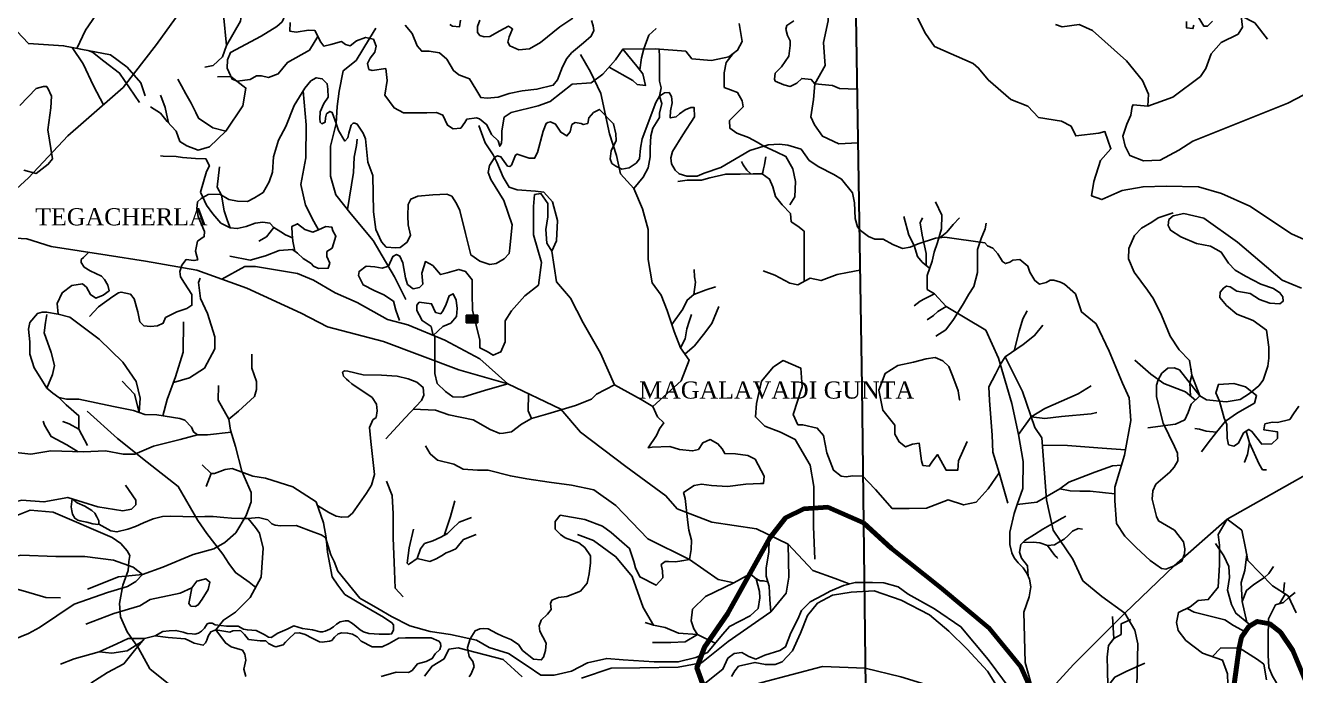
# Model space of a CAD drawing. Header units: millimetres. Extents: x 46 to 1858, y 42 to 1542.
# Drawn here: x 770.1 to 1177.3, y 637.9 to 846.2 of the extents above; entities that cross this region are included whole.
import ezdxf

# ---------------------------------------------------------------- set-up
doc = ezdxf.new("R2010")
doc.units = ezdxf.units.MM
doc.header["$MEASUREMENT"] = 0
for name, color, linetype in [('CONTOUR', 31, 'Continuous'), ('NALA', 4, 'Continuous'), ('TEXT', 7, 'Continuous')]:
    doc.layers.add(name, color=color, linetype=linetype)
for name, color, linetype, lineweight in [('RESERVOIR', 5, 'Continuous', 100), ('RIVER', 4, 'Continuous', 25), ('TITLE', 7, 'Continuous', 30)]:
    doc.layers.add(name, color=color, linetype=linetype, lineweight=lineweight)
doc.styles.get("Standard").update_dxf_attribs({"font": 'times.ttf'})

msp = doc.modelspace()

# ---------------------------------------------------------------- hatches: boundary and pattern name
at = {"layer": 'TEXT'}
msp.add_hatch(color=256, dxfattribs=at).paths.add_polyline_path([(915.06, 753.39), (911.4, 753.39), (911.4, 750.95), (915.06, 750.95)])

# ---------------------------------------------------------------- linework, layer by layer
at = {"layer": 'CONTOUR'}
for points in [[(998.86, 846.82), (999.85, 841.07), (998.37, 838.29), (995.58, 836.15), (989.99, 835), (983.75, 835.5), (981.78, 837.96), (971.92, 838.78), (961.57, 838.61), (959.27, 835.17), (955.17, 830.57), (951.39, 827.79), (945.31, 827.46), (938.24, 821.81), (934.46, 820.49), (925.76, 818.36), (923.58, 816.88), (922.84, 812.48), (922.84, 809.99), (922.7, 808.53), (922.11, 807.5), (921.67, 809.26), (919.47, 811.31), (918, 814.39), (915.66, 816.29), (914.63, 816.58), (911.55, 816.14), (910.96, 815.12), (909.64, 813.36), (907.15, 813.07), (905.39, 814.24), (903.92, 817.46), (901.87, 818.34), (898.79, 818.19), (894.24, 818.19), (891.31, 818.19), (888.23, 819.81), (885.29, 823.91), (886.03, 828.6), (885.59, 832.4), (881.19, 831.82), (880.16, 832.11), (879.72, 834.02), (880.6, 835.77), (882.07, 837.68), (882.51, 839.58), (881.63, 841.78), (879.13, 842.37), (876.2, 841.34), (874.14, 839.73), (872.68, 840.17), (871.36, 841.05), (867.98, 840.17), (865.78, 839.58), (864.76, 840.9), (862.85, 844.56), (860.8, 844.71), (856.84, 844.12), (854.78, 844.42), (854.93, 847.2)], [(951.58, 847.77), (952.11, 846.06), (952.33, 844.57), (951.47, 842.75), (949.01, 840.6), (945.17, 837.5), (943.67, 835.58), (942.28, 832.92), (940.68, 828.76), (939.29, 827.05), (934.06, 825.77), (929.36, 825.24), (925.19, 824.38), (921.67, 823.21), (918.04, 822.89), (916.01, 823.1), (914.51, 825.77), (912.48, 829.08), (909.06, 830.36), (907.35, 831.74), (905.11, 835.37), (902.76, 837.5), (899.45, 837.93), (897.1, 837.93), (895.6, 839.74), (894, 843.69), (891.76, 846.36)], [(906.07, 846.49), (906.93, 845.95), (909.17, 845.74), (909.49, 847.87)], [(915.69, 847.87), (914.94, 845.85), (914.94, 843.93), (915.79, 842.97), (917.08, 842.54), (919, 842.65), (922.2, 844.46), (924.98, 845.95), (926.26, 845.1), (925.19, 842.54), (924.77, 840.83), (925.41, 839.66), (928.29, 838.38), (931.71, 838.7), (935.24, 840.73), (941.43, 845.74), (945.6, 848.51)], [(1036.93, 808.6), (1030.83, 808.25), (1025.56, 810.79), (1023.01, 814.36), (1021.82, 816.91), (1022.67, 822.51), (1023.18, 827.53), (1021.99, 828.89), (1018.93, 829.23), (1017.4, 827.7), (1015.19, 826.68), (1013.15, 827.19), (1010.43, 828.38), (1010.26, 829.06), (1010.43, 830.93), (1012.47, 832.97), (1014.85, 836.36), (1015.19, 839.76), (1015.19, 841.29), (1014.34, 842.99), (1013.83, 845.02), (1014.17, 846.21), (1016.38, 847.74)], [(1176, 779.48), (1162.64, 788.3), (1153.53, 792.37), (1146.1, 794.52), (1135.79, 794.76), (1128.36, 794.52), (1121.65, 793.32), (1119.97, 792.61), (1115.18, 790.45), (1111.82, 791.65), (1112.54, 796.2), (1114.7, 802.9), (1118.05, 806.73), (1116.14, 812.23), (1114.22, 811.76), (1106.79, 810.8), (1105.35, 813.91), (1102.23, 815.59), (1094.8, 816.78), (1091.45, 820.37), (1085.94, 822.53), (1078.75, 828.75), (1075.63, 832.58), (1073.95, 834.02), (1061.49, 839.52), (1058.61, 843.59), (1055.97, 848.86)], [(1159.87, 849.33), (1160.26, 845.63), (1158.81, 843.38), (1153.38, 840.73), (1150.2, 837.16), (1148.48, 832.4), (1146.76, 829.89), (1137.88, 823.27), (1129.94, 820.36), (1125.15, 820.79), (1124.89, 820.26), (1124.49, 817.48), (1123.17, 814.57), (1121.84, 810.73), (1122.64, 807.56), (1124.09, 804.52), (1128.46, 802.8), (1133.89, 803.06), (1139.85, 806.24), (1144.35, 809.15), (1174.76, 821.36), (1189.77, 829.08)], [(1142.25, 847.48), (1142.25, 845.49), (1144.37, 845.23), (1144.64, 846.29)], [(1146.23, 848.67), (1147.82, 846.02), (1149.01, 846.02), (1150.6, 847.61)], [(769.53, 799.84), (773.54, 798.79), (777.38, 801.76), (778.77, 803.5), (777.2, 812.73), (778.25, 819.87), (778.42, 823.53), (777.2, 826.15), (776.85, 826.67), (775.81, 826.67), (773.54, 825.97), (768.3, 820.57)], [(790.62, 752.96), (793.46, 756.02), (798.11, 759.42), (799.93, 760.55), (800.72, 760.77), (803.78, 760.09), (804.92, 758.62), (806.05, 754.43), (806.73, 751.26), (807.98, 750.01), (810.13, 749.79), (812.4, 750.01), (814.22, 750.81), (815.01, 752.62), (818.64, 754.43), (821.82, 755.56), (823.41, 756.58), (823.41, 758.17), (823.41, 759.98), (821.02, 763.61), (819.78, 765.65), (819.55, 767.34), (820.23, 769.38), (821.59, 771.2), (824.09, 770.86), (825.33, 771.08), (824.99, 772.33), (824.54, 773.92), (825.22, 777.09), (827.38, 778.56), (827.49, 780.15), (825.48, 784.99), (825.03, 787.48), (825.26, 789.75), (826.39, 790.77), (828.66, 792.01), (832.4, 792.13), (835.24, 790.43), (838.07, 789.97), (841.25, 789.86), (843.52, 790.99), (846.24, 792.69), (848.17, 796.09), (849.3, 799.26), (849.64, 804.13), (851.23, 809.46), (853.5, 813.88), (856.22, 820.56), (859.65, 826.17), (861.58, 828.44), (863.28, 829.46), (865.21, 829.12), (866.8, 827.53), (867.02, 825.83), (867.14, 823.22), (865.77, 821.19), (864.53, 818.58), (864.41, 816.31), (864.53, 815.18), (865.09, 814.73), (866.11, 815.18), (866.23, 816.65), (866.57, 817.9), (867.7, 818.69), (868.38, 818.35), (869.63, 814.84), (870.43, 812.58), (872.47, 809.18), (873.37, 810.2), (873.71, 811.67), (874.51, 814.28), (875.08, 814.95), (875.64, 814.95), (876.44, 814.62), (878.37, 811.67), (879.05, 809.86), (879.84, 802.38), (881.43, 798.19), (881.67, 786.54), (882.35, 780.88), (884.17, 776.91), (885.76, 775.22), (888.82, 774.99), (890.18, 775.1), (892.45, 776.8), (893.47, 779.07), (892.79, 782.35), (892.68, 785.18), (892.79, 788.81), (893.58, 790.51), (895.85, 791.53), (900.62, 791.98), (905.15, 792.21), (906.74, 791.53), (908.22, 789.15), (909.35, 786.88), (911.16, 779.52), (912.87, 772.72), (915.7, 770.68), (918.99, 769.66), (921.03, 770), (923.53, 771.48), (925.12, 773.18), (925.34, 774.88), (925.68, 778.16), (926.14, 782.35), (923.41, 790.17), (919.22, 796.85), (918.42, 799.12), (918.88, 801.38), (920.58, 803.99), (921.37, 804.44), (922.51, 804.1), (923.53, 802.63), (924.66, 801.16), (925.34, 801.04), (925.91, 801.5), (926.7, 803.54), (927.16, 804.67), (927.72, 805.01), (929.31, 804.44), (931.58, 803.65), (933.28, 803.65), (934.19, 805.46), (936.06, 812.32), (936.97, 814.81), (937.53, 815.15), (938.44, 815.38), (940.03, 814.59), (941.73, 811.98), (943.66, 810.85), (944.68, 812.09), (945.25, 814.47), (946.27, 815.15), (948.2, 814.81), (948.88, 814.47), (950.35, 814.81), (950.69, 816.62), (952.17, 818.32), (954.09, 819.34), (958.63, 814.7), (959.31, 811.53), (959.42, 809.37), (957.84, 806.09), (957.5, 803.48), (958.06, 802.01), (959.31, 801.1), (961.24, 800.2), (963.62, 800.65), (965.89, 802.12), (966.91, 803.48), (967.25, 806.88), (967.82, 809.94), (972.13, 821.5), (973.38, 823.54), (974.96, 824.67), (976.44, 824.78), (977.23, 823.42), (977.35, 821.38), (976.89, 818.89), (976.78, 816.62), (978.71, 816.96), (979.73, 817.87), (981.54, 819.23), (983.36, 819.91), (984.49, 819.91), (984.61, 816.96), (980.86, 811.19), (977.46, 805.86), (977.01, 803.82), (977.23, 801.9), (978.37, 799.86), (979.62, 798.73), (982.11, 797.93), (985.4, 797.93), (987.67, 798.84), (993, 800.76), (1002.3, 806.2), (1008.2, 808.02), (1011.83, 808.13), (1014.44, 807.9), (1018.75, 806.54), (1021.36, 802.92), (1024.37, 800.94), (1029.25, 798.45), (1031.74, 796.98), (1035.26, 792.56), (1035.82, 789.39), (1036.05, 784.4), (1036.85, 781.68), (1037.75, 780.55), (1040.36, 778.63), (1042.4, 777.72), (1043.76, 777.72), (1045.01, 777.72), (1048.19, 776.02), (1051.25, 774.77), (1053.75, 775.23), (1056.24, 776.25), (1061.8, 778.06), (1064.86, 778.4), (1077.68, 776.59), (1078.47, 775.57), (1080.18, 774.89), (1081.76, 773.07), (1083.35, 770.58), (1084.26, 769.9), (1085.62, 770.36), (1086.64, 771.04), (1088.91, 771.26), (1091.41, 769.11), (1092.09, 767.18), (1093.67, 764.47), (1095.15, 763.33), (1097.3, 763.9), (1098.55, 764.58), (1099.8, 764.58), (1101.95, 764.01), (1103.2, 763.33), (1106.68, 760.2), (1108.61, 754.42), (1113.38, 750.57), (1117.46, 741.85), (1121.77, 731.65), (1123.92, 726.89), (1124.49, 719.67), (1122.45, 708.57), (1119.28, 698.26), (1119.28, 693.95), (1119.84, 686.59), (1122.57, 682.62), (1126.2, 678.95), (1130.63, 674.76), (1134.25, 672.27), (1135.62, 672.04), (1138.34, 673.06), (1140.83, 674.53), (1141.63, 676.91), (1141.74, 678.5), (1141.29, 680.77), (1138.45, 684.5), (1133.35, 687.45), (1132.67, 688.92), (1131.31, 694.47), (1131.53, 697.08), (1132.44, 699.23), (1136.98, 703.08), (1138.34, 704.67), (1139.47, 706.71), (1139.36, 709.2), (1138.45, 711.35), (1134.82, 718.81), (1132.67, 727.19), (1132.67, 730.93), (1133.23, 732.63), (1134.37, 734.78), (1136.3, 736.37), (1138.34, 736.48), (1140.04, 735.92), (1146.62, 727.53), (1148.66, 726.29), (1155.01, 725.61), (1159.55, 726.4), (1162.5, 728.33), (1165.45, 730.71), (1166.92, 732.52), (1168.4, 737.05), (1168.74, 739.65), (1168.74, 743.17), (1167.94, 748.6), (1163.63, 751.66), (1158.42, 753.7), (1155.13, 756.53), (1152.98, 759.09), (1153.09, 760.79), (1154.22, 762.15), (1155.13, 762.72), (1156.27, 762.49), (1158.42, 761.13), (1162.73, 760.34), (1165.68, 758.41), (1168.97, 757.28), (1172.26, 757.05), (1173.28, 757.84), (1173.17, 759.32), (1172.26, 760.56), (1170.22, 761.92), (1166.13, 763.28), (1161.26, 765.89), (1157.85, 767.81), (1155.81, 770.08), (1153.43, 773.59), (1150.03, 775.52), (1145.49, 776.31), (1140.5, 778.46), (1137.21, 780.61), (1136.42, 782.09), (1136.64, 784.01), (1138, 785.26), (1141.41, 785.94), (1147.87, 784.47), (1158.65, 776.76), (1172.94, 764.64), (1179.18, 762.04)], [(912.34, 637.47), (912.94, 638.43), (913.9, 640.82), (913.48, 642.38), (912.34, 643.99), (911.85, 646.04), (911.8, 646.93), (912.65, 649.68), (914.21, 652.23), (915.76, 652.89), (916.96, 652.95), (918.4, 652.89), (921.22, 651.39), (923.02, 650.55), (925.65, 649.47), (928.17, 647.86), (929.37, 646), (932.97, 643.19), (935.42, 642.95), (936.2, 643.85), (936.74, 645.94), (936.98, 648.34), (935.9, 650.31), (934.95, 652.11), (934.77, 653.84), (935.36, 655.7), (937.46, 657.61), (938.6, 659.11), (938.42, 660.97), (938.84, 662.05), (940.94, 662.94), (943.64, 663.24), (947.97, 664.91), (950.17, 667.5), (950.75, 670.56), (951.23, 674.01), (951.23, 676.31), (949.4, 678.99), (947.49, 680.42), (943.08, 682.05), (941.64, 683.1), (939.91, 684.83), (939.91, 684.83), (939.91, 687.32), (941.54, 689.27), (949.4, 687.93), (955.06, 685.82), (957.84, 683.71), (961.29, 680.75), (963.69, 678.64), (965.13, 674.43), (965.6, 672.42), (967.04, 669.55), (972.22, 666.86), (973.37, 668.11), (974.42, 669.26), (974.33, 671.46), (973.85, 673.47), (975.19, 674.43), (976.25, 674.52), (978.45, 674.33), (980.46, 674.72), (982.91, 675.1), (983.53, 678.26), (983.63, 681.32), (982.76, 684.48), (982.38, 686.97), (981.52, 694.63), (981.04, 696.54), (984.49, 698.84), (986.79, 699.22), (990.05, 698.84), (995.13, 698.46), (1001.07, 699.22), (1005.68, 699.42), (1006.73, 699.51), (1006.92, 701.81), (1004.06, 707.23), (1001.66, 708.48), (997.73, 708.96), (994.28, 709.05), (993.42, 710.58), (992.07, 712.21), (992.07, 712.21), (989.58, 713.55), (987.28, 712.5), (985.84, 710.3), (983.93, 709.91), (979.71, 710.3), (976.64, 711.35), (970.98, 711.06), (969.74, 710.87), (972.42, 714.89), (973.38, 717), (974.72, 718.91), (972.71, 720.83), (971.18, 724.08), (967.44, 726.38), (958.88, 731.08), (954.46, 741.17), (948.9, 750.94), (944.78, 758.79), (940.27, 764.11), (938.87, 773.95), (937.17, 776.5), (936.93, 780.86), (937.53, 784.86), (937.53, 787.16), (937.53, 789.22), (935.35, 792.37), (935.35, 792.37), (933.29, 792.01), (932.92, 788.25), (932.92, 785.34), (932.92, 781.35), (932.92, 779.16), (935.47, 770.32), (934.5, 763.05), (930.13, 759.58), (925.88, 754.73), (923.82, 751.58), (923.82, 744.8), (922.48, 741.64), (920.06, 740.55), (918.12, 741.77), (915.69, 742.98), (915.69, 745.39), (913.35, 755.02), (913.26, 760.38), (913.26, 764.7), (911.15, 767.38), (909.03, 768.05), (905.29, 767), (903.08, 766.42), (900.68, 769.3), (898.28, 770.55), (897.13, 766.9), (897.52, 763.36), (896.36, 762.3), (894.35, 761.82), (892.52, 763.26), (891.95, 765.37), (891.06, 770.21), (890.1, 772.31), (889.04, 772.79), (887.8, 772.22), (886.45, 769.06), (884.44, 768.48), (882.04, 768.86), (879.35, 769.06), (877.05, 767.43), (876.85, 766.08), (878.29, 763.11), (881.85, 761.29), (884.92, 759.95), (888.08, 757.84), (888.85, 754.96), (890.02, 751.73)], [(1187, 774.5), (1176, 779.48)], [(1082.22, 702.92), (1078.73, 697.75), (1074.85, 693.49), (1070.84, 692.59), (1065.93, 694.27), (1058.95, 691.56), (1053.39, 691.43), (1047.97, 691.43), (1047.97, 691.43), (1042.54, 697.5), (1040.21, 699.95), (1038.54, 701.76), (1035.17, 701.88), (1033.23, 701.63), (1031.55, 701.76), (1029.1, 703.69), (1027.03, 709.24), (1025.87, 714.79), (1023.93, 717.24), (1019.27, 718.28), (1017.72, 718.28), (1016.24, 721.56), (1019.08, 730.46), (1018.69, 736.4), (1013, 738.85), (1009.9, 736.79), (1006.03, 732.27), (1004.47, 725.04), (1004.09, 720.78), (1007.06, 717.81), (1012.1, 715.88), (1016.88, 713.55), (1021.66, 705.29), (1022.84, 698.49), (1022.72, 685.71), (1023.1, 675.26)], [(1071.96, 712.94), (1069.16, 706.7), (1068.94, 703.68), (1065.28, 703.68), (1062.48, 708.71), (1062.48, 708.71), (1060.68, 706.27), (1059.82, 705.05), (1057.81, 705.26), (1057.38, 706.77), (1056.59, 712.36), (1054.5, 712.08), (1052.2, 711.22), (1050.19, 712.79), (1048.76, 715.23), (1048.76, 718.18), (1044.95, 722.98), (1043.64, 729.41), (1045.65, 734.72), (1049.74, 737.24), (1054.77, 738.38), (1058.8, 739.39), (1061.67, 739.82), (1064.18, 738.74), (1066.05, 736.95), (1067.42, 733.79), (1069.14, 729.13), (1069.57, 726.26), (1069.57, 726.26)], [(1084.18, 740.04), (1089.7, 728.92), (1093.66, 717.36), (1095.96, 714.14), (1097.43, 694.2), (1099.55, 684.46), (1105.82, 675.2), (1109.04, 668.31), (1115.11, 663.25), (1122.48, 657.91), (1125.69, 652.5), (1126.72, 648.05), (1126.36, 634.27)], [(817.58, 633.96), (809.99, 640.08), (806.31, 646.69), (802.64, 651.95), (800.54, 656.7), (800.18, 660.98), (801.28, 666.85), (802.99, 671.62), (803.24, 674.44), (803.48, 676.4), (802.63, 677.86), (800.67, 680.19), (797.85, 682.15), (778.98, 690.22), (771.6, 690.89), (759.71, 686.24)], [(841.46, 688.2), (843.77, 685.36), (845.05, 683.54), (846.33, 678.79), (845.69, 669.42), (842.12, 662.94), (837.36, 658.25), (833.52, 655.69), (831.06, 652.53), (834.16, 648.38), (835.99, 647.11), (839.65, 646.01), (840.38, 644.82), (840.75, 642.9), (840.11, 639.98), (840.75, 637.61)], [(1155.53, 635.09), (1155.44, 638.49), (1153.88, 642.9), (1147.43, 645.1), (1142.1, 649.15), (1139.61, 652.36), (1139.06, 654.94), (1139.7, 658.15), (1143.48, 659.9), (1146.05, 661.92), (1149.27, 662.29), (1152.41, 666.29), (1152.87, 673.36), (1152.87, 679.71), (1152.5, 683.11), (1155.28, 688.04), (1160.05, 684.48), (1161.24, 678.79), (1161.98, 674.74), (1169.89, 666.66), (1174.86, 663.44), (1177.44, 658.02)]]:
    msp.add_lwpolyline(points, dxfattribs=at)
at = {"layer": 'NALA'}
for points in [[(1025.1, 895.61), (1028.59, 892.83), (1029.16, 888.4), (1029.16, 886.1), (1026.47, 882.26), (1026.47, 879.18), (1029.55, 875.91), (1029.93, 871.49), (1027.05, 868.61), (1027.05, 865.15), (1027.05, 859.96), (1027.24, 853.81), (1027.43, 847.66), (1025.89, 840.74), (1026.28, 836.13), (1026.47, 833.44), (1023.18, 827.53), (1028.77, 826.97), (1031.08, 826.01), (1036.65, 825.83)], [(786.51, 838.87), (789.36, 844.72), (794.99, 852.98), (804.33, 860.63), (811.88, 866.5), (817.27, 871.52), (818.96, 877.63), (824.36, 867.35), (832.14, 856.1), (833.58, 849.64), (834.54, 839.83), (833.22, 836.12), (830.22, 833.37), (827.59, 832.89)], [(834.54, 839.83), (838.97, 847.61), (839.93, 855.38), (840.05, 862.68), (836.33, 870.46), (833.46, 873.81), (829.89, 875.04)], [(763.24, 790.23), (771.09, 797.44), (783.63, 810.84), (788.69, 815.27), (801.39, 826.37), (812.03, 840.16), (822.29, 854.32)], [(863.8, 842.73), (861.09, 838.3), (854.05, 834.39), (851.11, 830.74), (848, 829.58), (845.77, 830.03), (844.16, 830.12), (842.12, 828.87), (837.93, 828.34), (836.32, 828.96), (836.32, 828.96), (834.72, 832.52), (834.81, 835.19), (835.79, 837.59), (845.68, 842.84), (850.67, 845.86), (852.36, 847.38), (854.32, 851.65), (854.77, 854.05)], [(1159.87, 849.33), (1164.16, 847.09), (1168.25, 841.84)], [(767.32, 844.36), (771.03, 840.42), (782.29, 839.7), (787.8, 838.62), (797.38, 836.83), (802.65, 832.88), (807.09, 827.86), (808.4, 823.67)], [(892.02, 758.37), (888.35, 765.72), (881.55, 777.31), (874.51, 785.74), (869.58, 791.94), (867.83, 797.98), (867.83, 807.52), (869.63, 814.84), (870.05, 820.24), (870.69, 825.17), (871.96, 831.69), (876.1, 835.03), (880.38, 842.07), (882.42, 845.37)], [(967, 831.98), (967.55, 835.83), (968.37, 838.72), (969.89, 843.14), (972.23, 845.27), (972.23, 845.27)], [(1100.31, 846.51), (1102.45, 845.73), (1107.9, 846.51), (1112.18, 844.57), (1123.08, 834.84), (1128.15, 828.62), (1130.09, 824.15), (1129.94, 820.36)], [(785.05, 839.16), (788.52, 833.96), (791.87, 826.9), (795.04, 820.82)], [(806.61, 821.51), (800.26, 830.97), (795.23, 834.79), (791.51, 837.66), (790.13, 838.19)], [(971.18, 724.08), (980.29, 732.32), (982.85, 738.96), (980.04, 742.92), (977.99, 748.15), (975.82, 754.92), (973.9, 759.77), (970.96, 763.73), (969.68, 771.21), (969.68, 780.79), (967.89, 787.43), (965.08, 793.94), (960.86, 798.67), (959.58, 804.54), (957.28, 811.53), (954.5, 824.45), (951.17, 831.36), (948.02, 836.93)], [(957.22, 832.87), (964.81, 828.53), (966.23, 827.31), (968.87, 827.01), (967.96, 830.76), (966.03, 833.2), (961.57, 838.61)], [(965.08, 793.94), (968.06, 797.6), (969.69, 800.55), (970.3, 804.1), (970.3, 806.94), (970.6, 810.89), (971.21, 813.33), (973.34, 816.78), (973.34, 818.15), (974.06, 821.2), (973.38, 823.54), (973.86, 826.27), (973.35, 828.4), (973.35, 832.76), (973.35, 836.11), (973.28, 838.66)], [(1006.79, 807.58), (1004.65, 808.82), (1001.91, 810.34), (998.15, 811.76), (995.91, 813.28), (995.81, 815.72), (1000.18, 820.18), (999.87, 822.11), (998.35, 824.75), (996.12, 825.56), (994.08, 826.37), (994.08, 831.04), (994.69, 834.38), (996.98, 837.22)], [(831.68, 829.72), (835.9, 829.9), (840.77, 826.16), (839.79, 820.47), (834.27, 812.37), (829.09, 807.28), (825.44, 806.3), (821.79, 807.64), (819.56, 809.06), (818.4, 812.35), (815.55, 815.47), (813.32, 818.14), (810.12, 820.18)], [(834.27, 812.37), (830.16, 813.44), (825.53, 816.47), (824.64, 818.34), (823.21, 821.27), (821.52, 824.3), (820.09, 826.88), (818.93, 829.01)], [(815.91, 815.07), (815.28, 817.87), (814.84, 819.92), (813.77, 822.85), (813.32, 823.83)], [(863.99, 780.69), (862.49, 783.38), (859.8, 788.66), (858.37, 795.28), (859.98, 803.82), (860.07, 814.37), (859.08, 825.25)], [(938.87, 773.95), (940.32, 777.16), (940.6, 783.72), (939.08, 789.69), (936.28, 792.77), (933.59, 793.11), (927.75, 793.5), (925.12, 794.39), (923.27, 797.59), (921.19, 802.46), (919.99, 804.73), (917.41, 808.6), (916.29, 811.85), (915.44, 814.14)], [(873.31, 787.25), (875.29, 799.08), (875.44, 804), (876.17, 807.74), (876.42, 809.81)], [(1015.13, 788.77), (1016.73, 791.28), (1016.96, 796.2), (1016.04, 800.31), (1013.87, 804.2), (1010.78, 805.68), (1006.79, 807.58)], [(855.69, 778.22), (853.44, 779.11), (851.94, 780.05), (849.66, 781.44), (848.44, 782.88), (846.16, 783.16), (843.71, 782.88), (840.82, 781.77), (837.99, 781.16), (835.66, 781.33), (832.71, 782.83), (830.1, 785.88), (828.16, 788.6), (826.21, 792.76), (828.09, 799.47), (829.04, 801.19), (827.93, 803.46), (824.54, 803.57), (820.43, 803.96), (818.37, 804.18), (814.26, 804.35), (813.32, 804.46)], [(1002.63, 798.67), (1001.29, 799.83), (1000.18, 801.57), (999.6, 802.68)], [(1006.3, 798.68), (1006.47, 799.21), (1006.69, 800.28), (1007.05, 801.61), (1007.23, 802.91), (1007.45, 804.11)], [(835.66, 781.33), (834.88, 783.64), (833.81, 786.84), (832.87, 791.85), (831.49, 794.39), (832.3, 800.88)], [(1019.67, 764.19), (1019.76, 768.73), (1019.76, 774.77), (1019.76, 780.26), (1017.69, 781.88), (1015.53, 783.32), (1015.35, 785.94), (1012.71, 788.78), (1010.54, 791.39), (1009.64, 794.54), (1008.65, 796.97), (1006.3, 798.68), (1003.33, 798.68), (999.18, 798.59), (994.58, 798.59), (989.53, 797.42), (986.83, 796.7), (982.23, 796.7), (979.25, 796.25)], [(1092.52, 635.23), (1090.54, 642.08), (1090.15, 658.27), (1091.84, 663.11), (1092.41, 666.33), (1091.92, 668.83), (1091.2, 670.52), (1089.91, 672.46), (1088.29, 674.07), (1087.08, 675.68), (1086.28, 677.29), (1085.63, 679.87), (1085.63, 681.97), (1085.63, 683.82), (1087, 689.84), (1087.97, 692.74), (1089.82, 697.9), (1089.91, 706.52), (1088.45, 715.12), (1086.27, 725.04), (1081.99, 739.59), (1077.96, 748.54), (1065.29, 756.2), (1061.46, 760.2), (1059.12, 761.65), (1059.2, 766.08), (1060.74, 770.68), (1061.38, 773.58), (1062.51, 776.64), (1063.72, 781.07), (1063.89, 785.43), (1061.87, 789.67)], [(1146.62, 727.53), (1144.01, 734.2), (1143.27, 738.91), (1139.94, 742.24), (1137.07, 746.67), (1134.3, 753.42), (1131.71, 758.59), (1129.74, 761.44), (1125.49, 767.17), (1123.73, 771.42), (1123.82, 774.75), (1125.58, 778.9), (1127.89, 781.31), (1131.13, 783.15), (1133.17, 784.63), (1138, 786.2)], [(835.55, 772.32), (842.16, 771.04), (847.05, 772.43), (851.44, 774.09), (855.66, 774.48), (857.27, 773.31), (859.1, 771.59), (861.66, 769.98), (862.38, 769.1), (864.05, 768.32), (867.16, 768.43), (867.6, 770.1), (866.72, 772.2), (866.66, 773.76), (868.44, 774.87), (869.6, 778.7), (868.6, 780.42), (868.27, 781.64), (866.33, 781.75), (863.99, 780.69), (862.22, 779.97), (859.66, 780.8), (857.27, 782.69), (855.44, 781.8), (855.6, 779.36), (855.77, 777.09), (856.47, 773.9)], [(1059.97, 768.38), (1057.59, 770.36), (1056.06, 772.21), (1054.99, 775.74), (1053.24, 778.98), (1051.62, 785.03)], [(1058.78, 769.37), (1058.81, 773.18), (1057.51, 779.06), (1056.87, 783.01), (1057.68, 784.54)], [(1061.88, 746.68), (1065.19, 748.7), (1067.61, 752), (1068.89, 754.02), (1070.76, 757.08), (1072.53, 760.14), (1074.16, 762.62), (1075.29, 767.06), (1075.29, 771.01), (1075.29, 774.47), (1076.42, 777.94), (1077.71, 781.08), (1078.11, 782.86)], [(1063.33, 778.23), (1065.5, 780.03), (1067.52, 782.45), (1069.54, 784.54)], [(761.18, 778.43), (770.47, 777.84), (778.36, 775.37), (796.25, 772.67), (808.6, 770.67), (825.05, 767.78), (841.05, 762.02), (858.47, 754.03), (866.95, 749.68), (884.83, 744.98), (908.96, 735.93), (924.73, 731.35), (941.74, 723.27), (947.98, 715.86), (962.57, 704.93), (975.4, 695.53), (979.05, 691.3), (990.11, 687.07), (1004.43, 684.97), (1014.55, 680.03), (1022.55, 671.57), (1029.61, 668.98), (1034.16, 667.26)], [(844.93, 777.13), (847.33, 778.46), (849.66, 781.44)], [(780.52, 753.71), (780.19, 757.15), (781.89, 760.55), (784.95, 762.93), (788.36, 763.38), (789.6, 762.36), (790.97, 759.98), (792.67, 758.85), (794.94, 759.75), (796.86, 761.23), (796.52, 763.04), (795.39, 764.85), (794.48, 765.87), (790.85, 767.57), (788.92, 768.82), (787.9, 770.29), (787.9, 771.2), (788.7, 771.88), (790.4, 773.55)], [(924.73, 731.35), (915.79, 739.35), (904.48, 745.35), (892.64, 750.3), (886.19, 751.97), (876.42, 757.49), (869.36, 760.58), (862.37, 764.64), (857.25, 766.75), (843.82, 768.96), (840.37, 768.96), (833.05, 764.9)], [(984.38, 760.02), (984.83, 764), (984.61, 765.71), (984.49, 767.99)], [(1037.59, 767.83), (1033.65, 767.11), (1030.31, 766.39), (1025.17, 764.5), (1021.66, 765.22), (1017.69, 763.15), (1015.17, 763.6), (1010.3, 766.21), (1006.6, 767.56)], [(817.51, 731.84), (822.67, 733.36), (827.47, 736.4), (830.82, 742.63), (830.82, 746.46), (828.43, 753.96), (826.19, 758.75), (825.55, 763.86), (826.03, 765.3)], [(977.25, 750.45), (980.85, 755.35), (982.21, 758.2), (984.38, 760.02), (988.25, 761.5), (991.33, 762.52), (991.33, 762.52)], [(900.8, 746.89), (903.83, 749.72), (906.4, 750.87), (908.26, 752.99), (908.44, 755.55), (908.17, 758.21), (907.2, 760.24), (905.87, 759.62), (904.9, 756.97), (904.01, 754.94), (903.21, 753.87), (901.53, 754.23), (900.29, 757.06), (896.31, 757.59), (895.52, 756.61), (895.52, 754.94), (896.31, 753.52), (897.2, 751.67), (900.12, 749.72), (900.8, 746.89)], [(1055.02, 756.37), (1056.96, 757.9), (1058.33, 758.63), (1061.46, 760.2)], [(835.99, 715.91), (828.45, 715.04), (825.21, 715.04), (823.99, 715.98), (823.34, 717.49), (821.18, 719.79), (819.59, 720.29), (812.17, 721.44), (808.36, 721.59), (804.69, 722.88), (798.28, 724.18), (787.14, 726.48), (783.25, 726.48), (780.81, 727.06), (778.86, 728.35), (776.92, 730.01), (774.68, 733.6), (772.81, 736.55), (771.52, 740.94), (771.52, 744.82), (771.08, 748.89), (771.44, 751.05), (773.89, 753.93), (775.4, 754.36), (776.84, 754.36), (780.52, 753.71), (784.33, 752.71), (793.73, 745.66), (801.25, 738.31), (805.56, 732.09), (806.84, 726.82), (806.52, 722.23), (805.08, 728.1), (801.09, 732.25)], [(776.92, 730.01), (778.74, 734.41), (779.43, 737.24), (778.29, 741.43), (776.11, 747.75), (776.45, 751.03), (776.9, 753.64)], [(980.04, 742.92), (981.53, 745.76), (982.1, 749.06), (982.9, 751.34), (983.58, 753.61), (983.58, 753.61)], [(981.44, 740.94), (984.61, 743.6), (987.46, 747.24), (990.08, 750.77), (992.36, 756.12)], [(1059.14, 751.94), (1061.23, 753.31), (1062.61, 754.52), (1065.29, 756.2)], [(1087.05, 742), (1088.6, 748.3), (1089.79, 752.25), (1091.24, 754.76)], [(814.16, 721.14), (815.48, 726.34), (818.19, 733.68), (820.59, 741.51), (820.75, 751.25)], [(1085.04, 693.16), (1082.22, 702.92), (1080.16, 709.45), (1080.03, 714.98), (1079.1, 726.04), (1078.97, 730.39), (1081.08, 734.47), (1082.61, 737.49), (1084.18, 740.04), (1089.92, 743.96), (1093.61, 746.85), (1096.25, 750.15)], [(924.73, 731.35), (917.52, 729.32), (910.25, 727.09), (907.12, 727.2), (904.77, 728.98), (902.09, 731.55), (901.31, 734.68), (901.31, 742.05), (901.35, 746.66)], [(835.25, 720.05), (838.32, 722.67), (843.5, 727.34), (844.15, 729.57), (844.15, 732.16), (842.64, 736.4), (842.64, 740.86)], [(1145.23, 726.18), (1141.99, 728.79), (1135.05, 731.47), (1130.88, 734.52), (1125.78, 738.97), (1125.78, 738.97)], [(863.66, 692.42), (867.28, 690.19), (869.63, 688.97), (871.46, 688.66), (873.51, 688.76), (874.93, 689.99), (879.43, 696.31), (881.06, 698.96), (881.98, 702.32), (880.83, 712.9), (880.32, 717.39), (881.45, 719.83), (882.47, 720.65), (882.87, 722.69), (882.57, 724.83), (881.24, 726.97), (874.71, 731.35), (873.79, 732.27), (872.97, 732.88), (872.05, 733.9), (871.75, 735.13), (872.36, 735.53), (873.38, 735.43), (878.38, 734.31), (884.2, 734.21), (889.2, 733.9), (892.78, 732.98), (895.53, 731.97), (897.57, 730.23), (897.78, 727.78), (897.06, 726.05), (891.76, 720.55), (885.63, 713.82)], [(1143.61, 727.49), (1143.33, 731.72), (1144.01, 734.2), (1143.64, 736.56)], [(766.3, 649.5), (771.08, 651.36), (774.6, 653.31), (785.64, 660.82), (796.39, 664.53), (802.78, 666.5), (805.47, 668.02), (807.62, 670.25), (814.07, 672.67), (823.83, 676.69), (830.46, 678.48), (834.04, 680.54), (837.49, 683.65), (840.8, 689.19), (842.41, 693.58), (842.41, 696.53), (839.46, 703.42), (837.4, 711.29), (835.79, 716.56), (835.25, 720.05), (831.84, 726.19), (831.91, 730.87)], [(894.41, 723.3), (901.56, 722.99), (905.84, 721.46), (913.6, 719.83), (919.01, 716.77), (922.18, 715.45), (923.3, 715.55), (925.85, 715.96), (929.12, 718.51), (932.28, 720.24), (937.49, 721.77), (946.37, 724.42), (951.53, 726.49), (953.17, 728.12), (956.02, 729.55), (958.88, 731.08)], [(1088.45, 715.12), (1092.46, 720.85), (1096.92, 723.53), (1107.6, 728.14), (1111.69, 730.77)], [(1178.36, 724.19), (1176.61, 721.78), (1175.4, 719.94), (1175.4, 719.94), (1171.43, 719.01), (1169.76, 719.1), (1167.45, 718.55), (1167.08, 716.7), (1171.52, 715.96), (1171.43, 713.93), (1169.67, 712.17), (1166.43, 712.08), (1163.28, 716.15), (1162.27, 716.79), (1160.6, 715.69), (1158.94, 712.36), (1157.46, 711.44), (1155.79, 711.9), (1155.33, 714.02), (1155.24, 718.37), (1154.4, 720.4), (1152.9, 725.83), (1151.72, 728.53), (1152.55, 731.21), (1157.46, 731.49), (1161.25, 730.47), (1164.76, 727.7), (1164.12, 725.2), (1158.66, 722.15), (1158.66, 722.15), (1154.82, 719.38), (1151.91, 715.87), (1149.22, 712.54), (1147.09, 709.59)], [(789.97, 711.64), (787.14, 716.85), (787.14, 721.16), (783.17, 724.67), (780.81, 727.06)], [(932.28, 720.24), (931.26, 722.77), (931.34, 728.21)], [(1146.62, 727.53), (1143.84, 724.84), (1142.82, 722.25), (1141.71, 719.85), (1138.75, 718.46), (1129.91, 717.29)], [(843.91, 666.18), (841.76, 667.83), (837.37, 670.93), (835.27, 673.85), (833.35, 676.78), (828.23, 683.44), (825.3, 687.65), (819.08, 698.51), (809.08, 706.33), (799.57, 713.91), (789.88, 722.59)], [(1092.46, 720.85), (1096.92, 720.24), (1102.19, 720.9), (1111.69, 721.82), (1113.53, 722.21)], [(786.99, 709.64), (783.31, 711.88), (778.31, 714.49), (776.14, 718.17), (775.71, 719.4)], [(787.14, 716.85), (784.03, 718.61), (782, 719.33), (782, 719.33)], [(1151.91, 715.87), (1148.57, 716.24), (1146.45, 716.89), (1144.97, 717.07)], [(719.65, 693.21), (726.4, 696.9), (733.77, 701.66), (738.42, 704.49), (743.07, 706.19), (750.44, 706.42), (756.91, 708.91), (763.26, 709.81), (771.77, 708.91), (778.23, 709.93), (788.67, 709.59), (795.7, 709.93), (801.37, 708.91), (805.12, 708.91), (811.13, 711.4), (819.64, 713.55), (825.21, 715.04)], [(1161.43, 716.24), (1162.45, 712.54), (1165.6, 705.61), (1166.71, 703.86), (1167.91, 703.86)], [(793.55, 686.4), (797.44, 684.32), (799.38, 683.92), (802.86, 684.79), (805.34, 685.73), (807.96, 686.86), (811.04, 688.14), (813.99, 688.87), (816.47, 688.94), (820.49, 688.87), (824.04, 688.8), (827.59, 688.87), (830.27, 688.87), (833.69, 688.54), (836.17, 688.4), (839.32, 688.2), (841.46, 688.2), (844.75, 688.6), (847.76, 687.87), (849.1, 686.53), (850.11, 686.06), (851.85, 685.93), (856.81, 685.99), (862.54, 683.85), (864.82, 682.98), (866.23, 682.17), (867.97, 676.62), (869.04, 674.48), (870.25, 671.33), (877.27, 662.7), (883.01, 659.43), (887.47, 656.88), (893.3, 653.88), (899.86, 652.06), (906.32, 651.06), (914.71, 649.24), (918.71, 646.87), (924.91, 644.96), (930.92, 641.05), (935.29, 638.05), (939.57, 638.05), (945.13, 639.32), (950.23, 642.05), (956.42, 643.42), (961.71, 642.96), (971.61, 642.31), (979.35, 642.31), (985, 643.76), (988.73, 645.31), (993.65, 651.22), (995.75, 653.68), (1002.4, 657.04), (1004.95, 659.41), (1005.49, 662.78), (1005.4, 664.87), (1004.31, 668.87), (1002.4, 670.56), (997.12, 667.64), (992.2, 668.74), (982.91, 675.1), (969.61, 681.75), (959.32, 692.39), (952.34, 697.45), (945.15, 698.91), (937.95, 699.91), (930.85, 700.91), (925.56, 701.91), (918.46, 703.73), (915, 703.73), (910.44, 704.09), (907.44, 705.64), (902.15, 706.91), (899.87, 709), (898.33, 711.55)], [(1096.14, 711.71), (1104.17, 711.68), (1115.25, 710.75), (1122.76, 710.25)], [(1162.45, 712.54), (1161.9, 708.76), (1160.88, 706.26), (1160.88, 706.26)], [(811.61, 650.68), (814.13, 652), (816.14, 652.22), (818.3, 652.37), (820.68, 651.85), (821.94, 651.4), (823.5, 651.25), (824.4, 651.18), (825.51, 651.55), (826.48, 652.14), (827.45, 653.11), (828.34, 654.45), (829.01, 654.74), (829.9, 654.74), (830.87, 654.22), (834.51, 653.7), (835.93, 653.78), (838.23, 653.78), (839.94, 652.81), (841.21, 652.52), (844.03, 652.37), (846.64, 651.03), (847.97, 650.21), (848.79, 650.14), (851.02, 651.48), (853.93, 652.81), (856.08, 653.85), (858.87, 653.04), (862.1, 652.56), (864.54, 651.93), (865.33, 651.88), (866.18, 652.14), (867.61, 652.78), (868.83, 653.57), (869.84, 654.42), (870.95, 655.1), (872.59, 655.42), (873.49, 655.42), (874.92, 654.57), (876.09, 653.62), (877.36, 652.56), (878.42, 651.93), (880.16, 651.4), (881.91, 651.24), (883.45, 651.14), (885.09, 651.14), (886.78, 651.14), (887.47, 651.29), (888.06, 652.46), (888.11, 653.25), (888.06, 654.15), (887.58, 654.84), (884.88, 656.58), (878.73, 660.13), (872.48, 663.94), (870.21, 666.85), (868.4, 669.59), (866.86, 677.47), (866.49, 682.02), (865.59, 686.83), (863.27, 693.57), (855.81, 698.42), (847.06, 701.12), (842.96, 701.77), (836.36, 704.25), (834.1, 703.93), (830.64, 702.63), (829.56, 702.63), (826.75, 705.44)], [(851.64, 611.51), (865.71, 613.14), (881.52, 616.85), (894.3, 616.85), (904.8, 619.3), (922.02, 620.58), (944.21, 622.55), (961.17, 623.71), (981.51, 628.35), (1006.17, 635.69), (1025.58, 640.79), (1039.28, 640.33), (1050.67, 637.54), (1085.24, 626.96), (1088.76, 626.86), (1096.06, 630.47), (1106.05, 641.49), (1122.48, 657.91), (1138.34, 673.06), (1155.28, 688.04), (1186.19, 705.45)], [(1087.97, 692.74), (1094.28, 693.45), (1101.66, 697.79), (1104.56, 699.9), (1112.87, 703.06), (1118.54, 705.17), (1121.46, 705.34)], [(829.56, 702.63), (828.05, 698.53)], [(762.16, 692.48), (768.95, 694.11), (776.01, 693.54), (783.63, 695.02), (793.3, 691.95), (801.26, 690.7), (804.11, 691.27), (805.47, 692.64), (805.47, 694.11), (802.17, 698.88)], [(891.19, 663.16), (888.55, 665.94), (888.41, 671.5), (887.97, 682.03), (887.97, 689.78), (887.68, 695.63), (885.77, 700.16)], [(1101.66, 697.79), (1104.96, 697.13), (1108.13, 697), (1111.42, 697), (1119.28, 696.1)], [(785.02, 694.58), (784.77, 691.95), (784.97, 690.68), (785.17, 689.61), (785.91, 688.34), (786.85, 687.73), (787.59, 687.53), (789.73, 687.06), (791.67, 686.53), (792.54, 686.4), (793.15, 686.33), (793.55, 686.4), (793.55, 687.47), (792.95, 688.8), (792.34, 689.94), (791.4, 690.81), (789.06, 692.22), (786.65, 693.29), (785.02, 694.58)], [(904.28, 682.85), (906.38, 688.87), (907.7, 693.86)], [(895.66, 675.41), (896.68, 678.57), (898.01, 680.2), (900.66, 681.12), (903.21, 682.24), (905.36, 683.46), (906.89, 684.89), (909.13, 687.03), (913.11, 688.56)], [(1091.56, 669.68), (1091.32, 673.05), (1089.39, 675.54), (1088.78, 677.41), (1089.19, 679.95), (1090.51, 681.16), (1093.6, 683.14), (1096.19, 684.86), (1099.18, 686.58), (1102.43, 688.36), (1103.6, 688.97)], [(895.66, 675.41), (893.21, 673.68), (892.9, 673.47), (892.49, 673.88), (893.11, 678.88), (894.43, 684.79)], [(1097.76, 679.54), (1099.95, 679.79), (1101.32, 680.65), (1103.09, 681.67), (1104.31, 682.78), (1105.73, 684.2), (1107.61, 685.01), (1108.93, 684.86)], [(895.66, 675.41), (899.74, 674.49), (901.78, 675.31), (903.42, 676.33), (904.95, 677.24), (906.17, 677.65), (908.01, 678.57), (909.34, 680.1), (910.46, 681.53), (914.54, 683.16)], [(971.37, 654.04), (968.14, 659.74), (964.63, 669.69), (959.36, 675.98), (952.18, 681.24), (947.06, 683.15)], [(1009.02, 658.29), (1008.68, 662.33), (1008.5, 666.51), (1007.59, 669.78), (1007.59, 672.42), (1008.41, 677.51), (1008.46, 681.59), (1009.19, 682.64)], [(1089.85, 680.55), (1093.1, 680.65), (1095.28, 680.45), (1097.76, 679.54), (1100.1, 676.35), (1100.96, 675.59), (1100.96, 675.59)], [(1162.32, 654.48), (1158.12, 657.9), (1156.76, 660.72), (1155.4, 665.31), (1156.03, 669.38), (1155.92, 672.83), (1154.25, 676.27), (1151.54, 680.24)], [(757.26, 673.97), (768.54, 676.49), (779.83, 676.09), (789.12, 676.09), (798.28, 674.9), (804.65, 672.64), (807.62, 670.25)], [(1014.55, 680.03), (1014.79, 669.45), (1013.96, 664.28), (1009.02, 658.29), (995.37, 648.88), (986.78, 641.95), (979.36, 640.65), (967.01, 640.42), (957.86, 640.25), (948.33, 637.08)], [(1161.65, 655.04), (1160.1, 661.66), (1159.79, 667.71), (1161.04, 671.57), (1161.61, 676.77)], [(1160.1, 661.66), (1161.57, 665.21), (1163.87, 667.09), (1167.28, 669.33), (1168.67, 670.64), (1170.24, 672.83)], [(789.38, 654.35), (798.41, 657.79), (806.78, 660.31), (810.09, 662.3), (819.65, 664.29), (823.37, 666.02), (824.96, 668.14), (827.88, 668.93), (829.21, 667.87), (828.68, 665.48), (826.69, 662.44), (825.49, 660.58), (824.43, 660.05), (823.11, 660.18), (822.44, 660.98), (822.84, 663.1), (823.37, 666.02)], [(807.62, 670.25), (799.87, 669.6), (789.92, 665.62)], [(1008.11, 667.9), (1006.73, 668.25), (1005.62, 668.28), (1004.06, 669.09)], [(697.65, 638.57), (708.67, 646.39), (718.36, 650.9), (729.24, 657.26), (739.07, 662.3), (747.57, 666.41), (753.54, 667.47), (763.36, 666.68), (769.34, 665.09), (776.64, 662.97), (781.29, 662.83)], [(997.12, 667.64), (988.06, 663.25), (983.96, 659.16), (983.52, 655.5), (984.4, 652.87), (985.57, 651.12), (985.57, 651.12), (991.19, 648.27)], [(1170.88, 660.54), (1173.38, 661.31), (1175.11, 662.93), (1177.1, 664.5)], [(1172.13, 660.93), (1173.96, 664.02), (1173.38, 664.4), (1173.73, 667.69)], [(1201.59, 617.69), (1200.47, 618.29), (1198.24, 618.39), (1195.92, 618.39), (1194.34, 618.48), (1190.24, 618.48), (1186.87, 622.78), (1183.99, 624.73), (1178.78, 626.5), (1175.43, 629.66), (1172.55, 633.28), (1169.85, 637.74), (1168.64, 640.53), (1168.46, 644.43), (1168.46, 649.82), (1168.55, 656.09), (1170.88, 660.54)], [(1104.71, 615.69), (1109.18, 618), (1113.49, 624.73), (1115.81, 629.26), (1117.09, 634.49), (1116.97, 639.71), (1116.86, 643.78), (1117.32, 647.5), (1118.95, 649.82), (1121.39, 651.1), (1121.39, 654.51), (1124.42, 655.9)], [(1118.14, 648.66), (1118.95, 649.82), (1118.6, 656.83)], [(1161.13, 651.97), (1157.39, 653.92), (1154.56, 655.8), (1147.77, 657.47), (1144.74, 658.2), (1142.49, 659.44)], [(884.07, 637.58), (888.95, 639.04), (892.86, 638.85), (894.03, 639.53), (895.79, 641.68), (898.53, 642.46), (900.48, 643.43), (901.46, 644.9), (902.92, 646.26), (903.22, 647.34), (903.12, 648.31), (902.63, 648.9), (900.09, 649.97), (896.96, 649.97), (891.88, 649.97), (889.64, 649.87), (886.7, 648.21), (884.46, 647.14), (881.23, 647.14), (877.72, 648.9), (876.45, 650.36), (874.88, 651.14), (873.32, 651.53), (871.46, 651.63), (870.29, 651.34), (869.12, 650.17), (868.24, 649.19), (867.55, 648.9), (865.21, 648.6), (864.33, 648.7), (861.98, 649.87), (859.74, 651.04), (857.98, 651.63), (856.42, 651.53), (854.46, 649.68), (853.48, 648.6), (852.7, 647.73), (850.36, 647.14), (849.67, 647.34), (848.01, 648.21), (847.13, 649.09), (845.37, 649.09), (841.61, 649.51), (840.34, 651.07), (839.17, 652.24), (838.68, 652.34), (836.53, 652.24), (835.55, 651.85), (831.06, 652.53), (829.5, 651.95), (828.62, 650.58), (828.22, 649.31), (827.83, 648.44), (827.05, 647.65), (824.12, 648.34), (822.46, 649.12), (821.29, 649.7), (815.82, 650.09), (814.94, 650.19), (811.61, 650.68), (808.2, 649.8), (805.07, 645.9), (801.65, 641.7), (796.37, 638.87), (791, 635.46)], [(985.57, 651.12), (979.42, 651.55), (975.17, 653.31), (971.37, 654.04), (971.37, 654.04), (968.73, 654.92)], [(781.33, 641.6), (785.72, 643.3), (793.75, 645.53), (799.33, 648.13), (803.05, 649.77), (804.84, 649.84), (808.2, 649.8)], [(793.75, 645.53), (797.77, 645.09), (802.68, 645.83), (807.32, 648.71)], [(985.57, 651.12), (981.62, 648.78), (976.93, 648.48), (974, 648.48), (971.07, 648.48)], [(929.26, 637.55), (923.26, 643.07), (908.78, 646.83), (905.84, 646.36), (904.31, 643.31), (900.43, 640.96), (897.96, 637.78)], [(1167.95, 636.5), (1167.12, 641.54), (1165.04, 643.03), (1159.14, 646.79), (1153.15, 646.74), (1150.66, 644)], [(1117.09, 634.49), (1119.3, 637.44), (1122.91, 639.18), (1128.95, 641.85)]]:
    msp.add_lwpolyline(points, dxfattribs=at)
at = {"layer": 'RESERVOIR'}
for points in [[(1096.87, 623.7), (1089.17, 640.67), (1079.08, 653.14), (1063.41, 666.13), (1047.74, 678.59), (1038.72, 686.81), (1027.3, 691.85), (1019.6, 691.32), (1013.76, 688.41), (1008.71, 682.04), (995.17, 657.65), (987.74, 647.04), (985.35, 640.41), (988, 632.98)], [(1180.91, 635.13), (1176.4, 646), (1172.41, 651.83), (1168.96, 654.48), (1164.98, 655.28), (1162.32, 653.69), (1159.94, 650.24), (1159.14, 646.79), (1157.55, 635.13)]]:
    msp.add_lwpolyline(points, dxfattribs=at)
at = {"layer": 'RIVER'}
for points in [[(987.29, 634.99), (993.69, 639.93), (995.28, 643.45), (997.32, 645.04), (999.71, 645.26), (1001.98, 644.02), (1004.25, 643.22), (1007.09, 644.47), (1011.97, 645.94), (1013.78, 647.08), (1015.49, 651.61), (1017.64, 656.03), (1018.89, 658.75), (1021.62, 661.59), (1025.93, 663.74), (1028.09, 664.99), (1032.29, 666.8), (1036.03, 667.71), (1041.6, 667.71), (1045.23, 667.6), (1049.88, 666.35), (1053.06, 663.97), (1061.46, 659.32), (1069.98, 653.54), (1078.72, 643.11), (1085.75, 633.59)], [(1083.17, 631.87), (1078.52, 639.35), (1071.94, 646.38), (1066.15, 652.16), (1059.9, 657.38), (1050.82, 662.03), (1042.16, 665.12), (1034.79, 664.67), (1028.77, 663.65), (1024, 661.15), (1020.82, 657.19), (1018.55, 651.52), (1015.94, 645.85), (1012.65, 642.33), (1010.38, 641.43), (1007.31, 641.43), (1003.91, 642.11), (998.69, 640.97), (997.44, 639.39), (996.42, 637.57)]]:
    msp.add_lwpolyline(points, dxfattribs=at)
at = {"layer": 'TEXT'}
msp.add_lwpolyline([(911.4, 753.39), (915.06, 753.39), (915.06, 750.95), (911.4, 750.95)], close=True, dxfattribs=at)
at = {"layer": 'TITLE'}
msp.add_lwpolyline([(1027.55, 1537.83), (1028.31, 1421.01), (1030.59, 1254.28), (1033.13, 1090.57), (1035.41, 902.03), (1038.2, 730.46), (1040.73, 520.04), (1043.52, 387.34), (1047.32, 207.15), (1047.07, 44.42)], dxfattribs=at)

# ---------------------------------------------------------------- texts
at = {"layer": 'TEXT'}
for s, height, p in [('TEGACHERLA', 5.49, (773.2, 782.17)), ('MAGALAVADI GUNTA', 5.4898, (966.8, 726.66))]:
    msp.add_text(s, height=height, dxfattribs=at).set_placement(p)

doc.saveas('drawing.dxf')
